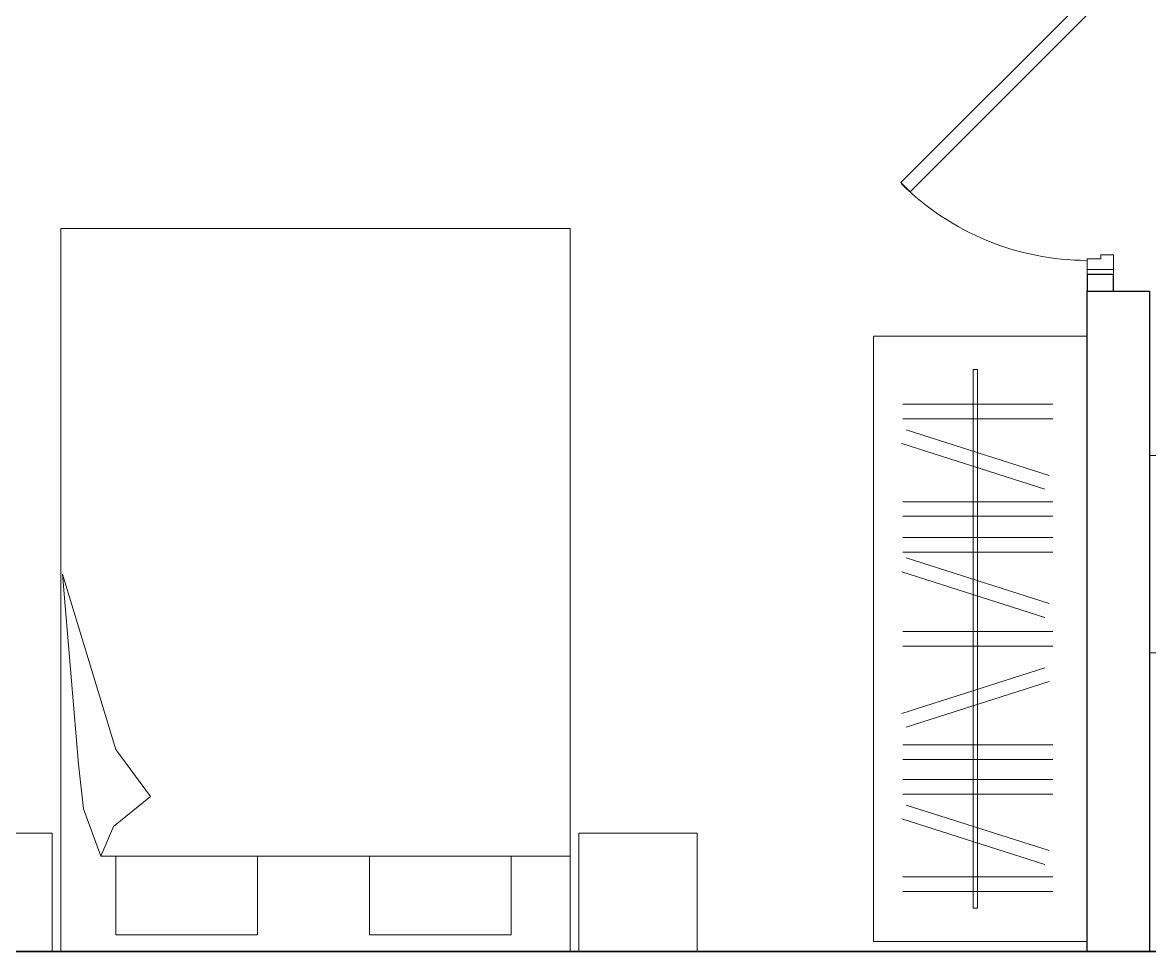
# Model space of a CAD drawing. Header units: millimetres. Extents: x 0 to 145404, y 0 to 194550.
# Drawn here: x 75545 to 78975, y 68896 to 71723 of the extents above; entities that cross this region are included whole.
import ezdxf

# ---------------------------------------------------------------- set-up
doc = ezdxf.new("R2010")
doc.units = ezdxf.units.MM
for name, color, linetype, lineweight in [('АР - Двери', 126, 'Continuous', 9), ('АР - Монолит', 56, 'Continuous', 30), ('АР - Перегородки 190', 54, 'Continuous', 30), ('АР - Перегородки 80', 32, 'Continuous', 30), ('АР - Сантехника', 150, 'Continuous', 9)]:
    doc.layers.add(name, color=color, linetype=linetype, lineweight=lineweight)
doc.layers.add('АР - мебель', color=7, linetype='Continuous', lineweight=9, true_color=0x787878)

# ---------------------------------------------------------------- blocks, each defined once
blk = doc.blocks.new('Квартира 1К 5200 тип 12-1')
at = {"layer": 'АР - Монолит'}
blk.add_lwpolyline([(5300, -200), (0, -200), (0, 0), (5300, 0)], close=True, dxfattribs=at)
blk = doc.blocks.new('КРТ37_1550х2200')
for points in [[(-1161.7, -360), (-1161.7, 0), (-801.7, 0)], [(-1161.7, -360), (-801.7, -360), (-801.7, 0)], [(775, 0), (-775, 0)], [(-775, -2200), (-775, 0)], [(775, -2200), (775, 0)], [(1161.7, -360), (1161.7, 0), (801.7, 0)], [(1161.7, -360), (801.7, -360), (801.7, 0)], [(-607.3, -290), (-607.3, -50.8), (-176.2, -50.8), (-176.2, -290)], [(595.7, -290), (595.7, -50.8), (164.6, -50.8), (164.6, -290)], [(-653.1, -290), (775, -290)], [(775, -2200), (-775, -2200)]]:
    blk.add_lwpolyline(points)
blk.add_lwpolyline([(-770.3, -1148.4), (-721, -569.7), (-705.9, -433.6), (-653.1, -290), (-615.3, -380.7), (-502, -471.4), (-607.7, -615)], close=True)
blk = doc.blocks.new('*U206')
at = {"ltscale": 100}
for p, q in [((15, 37.5), (15, -42.5)), ((46, 37.5), (15, 37.5)), ((48, -4.5), (48, 35.5)), ((852, -4.5), (852, 37.5)), ((852, 37.5), (885, 37.5)), ((885, 37.5), (885, -42.5)), ((60, -4.5), (48, -4.5)), ((60, -42.5), (60, -4.5)), ((840, -42.5), (840, -4.5)), ((840, -4.5), (852, -4.5)), ((15, -42.5), (60, -42.5)), ((885, -42.5), (840, -42.5))]:
    blk.add_line(p, q, dxfattribs=at)
for points in [[(54.4, 38.9), (82.7, 10.6), (648, 575.9), (619.7, 604.2)], [(15, -42.5), (0, -42.5), (0, 37.5), (15, 37.5)], [(885, -42.5), (900, -42.5), (900, 37.5), (885, 37.5)]]:
    blk.add_lwpolyline(points, close=True, dxfattribs=at)
blk.add_circle((48, 37.5), 2, dxfattribs=at)
blk.add_arc((56.7, 37.5), 800, 0, 44.865, dxfattribs=at)
blk = doc.blocks.new('Ш02 650х1840')
for p, q in [((-1842.5, 650), (-1842.5, 0)), ((0, 650), (-1842.5, 650)), ((0, 650), (0, 0)), ((-1690.1, 560.9), (-1690.1, 104)), ((-1645.8, 560.9), (-1645.8, 104)), ((-1469, 563.6), (-1607.9, 128.3)), ((-1426.8, 550.1), (-1565.7, 114.9)), ((-1393.7, 560.9), (-1393.7, 104)), ((-1349.4, 560.9), (-1349.4, 104)), ((-1288.1, 560.9), (-1288.1, 104)), ((-1243.8, 560.9), (-1243.8, 104)), ((-1190.2, 550.1), (-1051.3, 114.9)), ((-1148, 563.6), (-1009.1, 128.3)), ((-943, 560.9), (-943, 104)), ((-898.7, 560.9), (-898.7, 104)), ((-716.8, 563.6), (-855.7, 128.3)), ((-674.6, 550.1), (-813.5, 114.9)), ((-657.1, 560.9), (-657.1, 104)), ((-612.8, 560.9), (-612.8, 104)), ((-548.1, 560.9), (-548.1, 104)), ((-503.8, 560.9), (-503.8, 104)), ((-327, 563.6), (-465.8, 128.3)), ((-284.8, 550.1), (-423.6, 114.9)), ((-251.6, 560.9), (-251.6, 104)), ((-207.3, 560.9), (-207.3, 104)), ((-101.5, 346.5), (-1741, 346.5)), ((-1741, 346.5), (-1741, 333.6)), ((-1349.4, 346.5), (-1349.4, 333.6)), ((-1243.5, 333.6), (-1243.5, 346.5)), ((-101.5, 333.6), (-101.5, 346.5)), ((-1741, 333.6), (-101.5, 333.6)), ((0, 0), (-1842.5, 0))]:
    blk.add_line(p, q)
blk = doc.blocks.new('Стиральная_машинка_600х450')
at = {"color": 0, "linetype": 'ByBlock', "lineweight": -2, "ltscale": 50}
for points in [[(40, -40), (40, -640), (490, -640), (490, -40)], [(520, -540), (490, -540), (490, -140), (520, -140)]]:
    blk.add_lwpolyline(points, close=True, dxfattribs=at)
blk.add_lwpolyline([(344.3, -490), (194.3, -340), (335.7, -340), (185.7, -190)], dxfattribs=at)
blk.add_circle((265, -340), 140, dxfattribs=at)
blk = doc.blocks.new('Квартира 1К 6550 тип 4')
at = {"layer": 'АР - Монолит'}
blk.add_lwpolyline([(0, 200), (0, 0), (6650, 0), (6650, 200)], close=True, dxfattribs=at)
at = {"layer": 'АР - Перегородки 190'}
blk.add_lwpolyline([(3140, 200), (3140, 2210), (2950, 2210), (2950, 200)], close=True, dxfattribs=at)
at = {"layer": 'АР - Перегородки 80'}
blk.add_lwpolyline([(3140, 2260), (3140, 2210), (3060, 2210), (3060, 2260)], close=True, dxfattribs=at)
at = {"layer": 'АР - Двери', "rotation": 270}
blk.add_blockref('*U206', (3102.5, 3160), dxfattribs=at)
at = {"layer": 'АР - мебель', "rotation": 180}
blk.add_blockref('КРТ37_1550х2200', (5488.3, 200), dxfattribs=at)
at = {"layer": 'АР - мебель', "xscale": -1, "rotation": 270}
blk.add_blockref('Ш02 650х1840', (3140, 2072.5), dxfattribs=at)
at = {"layer": 'АР - Сантехника', "xscale": -1}
blk.add_blockref('Стиральная_машинка_600х450', (2990, 1749.3), dxfattribs=at)
blk = doc.blocks.new('V_Section_3')
for name, p in [('Квартира 1К 6550 тип 4', (8950, -34650)), ('Квартира 1К 5200 тип 12-1', (10300, -34450))]:
    blk.add_blockref(name, p)

msp = doc.modelspace()

# ---------------------------------------------------------------- block references
at = {"xscale": -1}
msp.add_blockref('V_Section_3', (90875.5, 103346.1, 0), dxfattribs=at)

doc.saveas('drawing.dxf')
